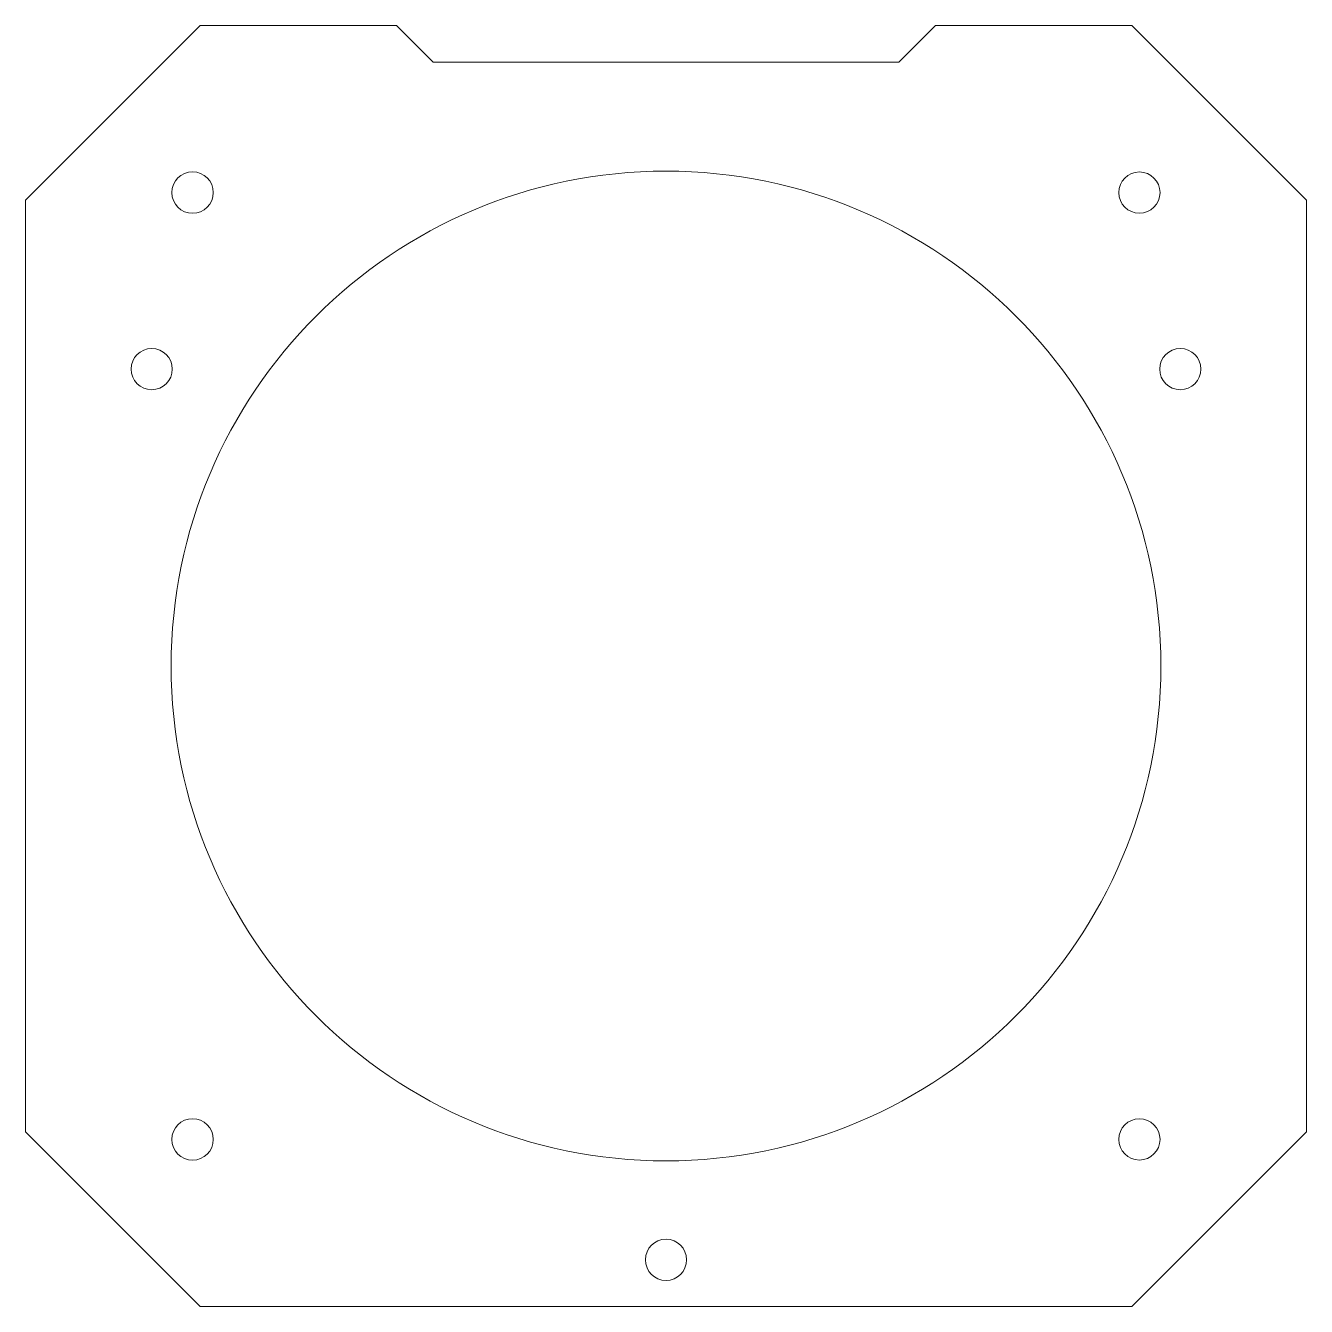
# Model space of a CAD drawing. Header units: millimetres. Extents: x -55 to 55, y -55 to 55.
import ezdxf

# ---------------------------------------------------------------- set-up
doc = ezdxf.new("R2010")
doc.units = ezdxf.units.MM

msp = doc.modelspace()

# ---------------------------------------------------------------- linework, layer by layer
at = {"color": 7, "linetype": 'Continuous', "lineweight": 15}
for p, q in [((-40, 55), (-55, 40)), ((-23.15, 55), (-40, 55)), ((-20, 51.85), (-23.15, 55)), ((23.15, 55), (20, 51.85)), ((40, 55), (23.15, 55)), ((55, 40), (40, 55)), ((20, 51.85), (-20, 51.85)), ((-55, 40), (-55, -40)), ((55, -40), (55, 40)), ((-55, -40), (-40, -55)), ((40, -55), (55, -40)), ((-40, -55), (40, -55))]:
    msp.add_line(p, q, dxfattribs=at)
for centre, radius in [((0, 0), 42.5), ((-40.66, 40.66), 1.78), ((40.66, 40.66), 1.77), ((-44.17, 25.5), 1.77), ((44.17, 25.5), 1.77), ((-40.66, -40.66), 1.78), ((40.66, -40.66), 1.77), ((0, -51), 1.77)]:
    msp.add_circle(centre, radius, dxfattribs=at)

doc.saveas('drawing.dxf')
